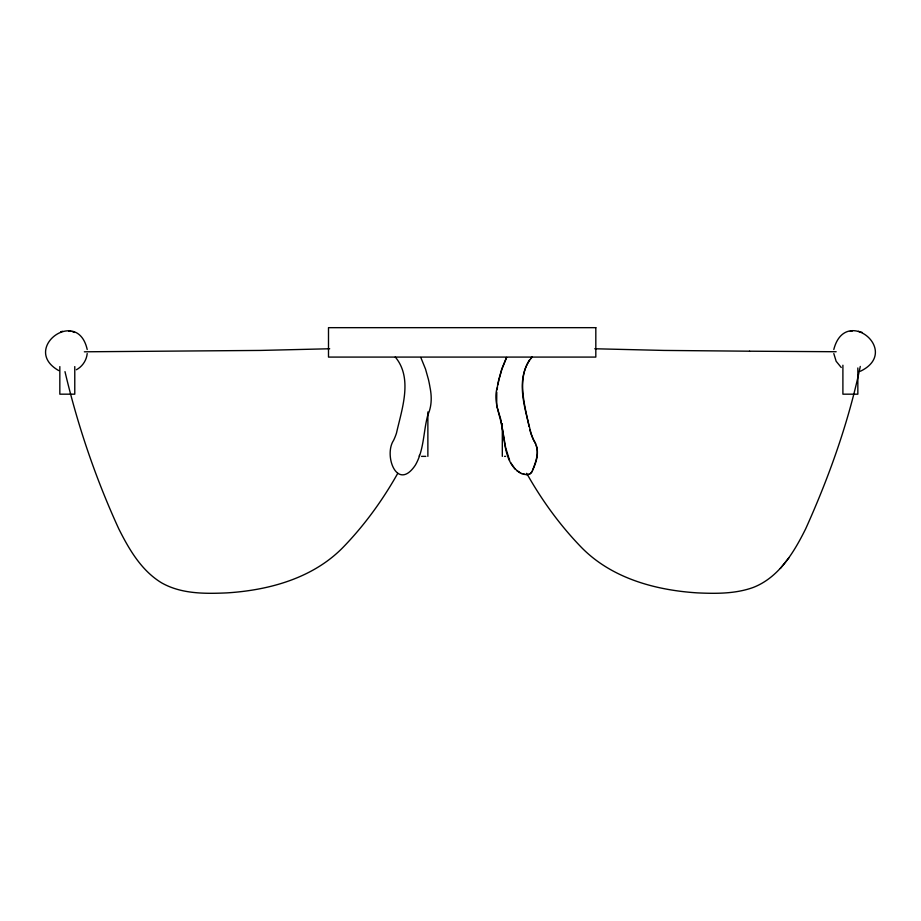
<?xml version="1.0" encoding="UTF-8"?>
<svg xmlns="http://www.w3.org/2000/svg" width="921" height="921" viewBox="0 0 921 921"><rect width="100%" height="100%" fill="white"/><g stroke="black" fill="none" stroke-linecap="round" stroke-linejoin="round"><path stroke-width="1.38" d="M496.776 392.139L496.684 405.689L500.817 419.562L505.675 447.779L509.589 460.281M860.283 366.443C848.529 422.382 829.13 476.79 805.668 528.838C793.96 552.37 778.924 577.421 753.251 587.448C735.476 593.872 716.262 593.723 697.634 592.894C655.188 590.257 610.796 578.1 580.564 546.51C559.496 524.636 541.548 499.769 526.674 473.313M87.196 353.56C86.562 360.307 82.383 366.57 76.397 369.735M833.804 349.508C845.259 304.69 901.993 351.315 860.306 371.29M497.087 389.767L497.478 387.292M532.683 470.205C535.389 462.446 539.222 453.708 536.137 445.522M506.458 357.486L501.761 369.045L498.814 379.521A128.952 128.952 -90 0 0 497.282 387.292C493.115 400.531 499.412 412.907 501.726 425.652C505.203 442.045 504.409 465.151 521.827 473.601M506.642 357.486L501.957 369.045L499.009 379.521A128.952 128.952 -90 0 0 497.927 384.748M397.768 473.313C382.883 499.769 364.946 524.636 343.867 546.51C313.635 578.1 269.243 590.257 226.808 592.894C204.888 593.838 181.506 594.045 161.808 582.97C141.466 570.744 129.136 549.48 118.774 528.838C95.669 478.46 77.698 425.594 64.988 371.647M531.417 472.45C536.494 462.952 540.719 450.116 533.72 440.422A58.806 58.806 0 0 1 530.795 433.123L529.817 429.992M532.269 471.437L530.68 473.267M529.368 360.111C516.819 380.108 524.855 405.171 529.045 426.55M780.34 568.476L788.86 557.884M530.565 358.43L532.004 357.014M532.2 357.014C514.045 378.036 525.292 409.2 530.98 433.123A58.806 58.806 0 0 0 533.904 440.434L535.631 443.945M530.876 473.267L528.873 474.315M530.036 473.889L527.721 474.568M87.196 349.508C77.514 306.175 20.158 348.771 58.783 370.61M60.694 331.779L62.651 331.284M850.302 331.284L852.305 330.996M526.398 474.626L527.917 474.568M329.695 348.76L260.608 350.429L84.352 351.799M421.565 456.367L425.824 456.367M504.512 456.367L505.594 456.367M749.533 351.2L836.164 351.73M749.533 351.2L663.834 350.429L594.747 348.76M526.593 474.626L523.312 474.154M68.695 330.996L70.698 331.284M525.108 474.488L521.631 473.601M858.349 331.284L862.217 332.458M72.655 331.779L74.566 332.458M520.1 472.83L516.681 470.55M841.241 367.491L836.141 361.262L833.804 353.56M395.259 357.014C413.115 378.289 401.855 409.062 396.479 433.123A58.806 58.806 0 0 1 393.555 440.422C383.527 455.504 397.147 492.24 415.348 465.163C424.19 449.885 423.28 431.569 427.828 414.957C431.857 406.265 431.88 396.548 429.992 387.292A128.952 128.952 0 0 0 428.449 379.521L425.514 369.045L420.816 357.486M515.046 469.019L510.798 462.849M857.842 367.963L857.842 394.176L842.899 394.176L842.899 365.223M502.313 423.729L502.313 456.367M427.874 411.929L427.874 456.367M419.354 455.319L419.354 456.367M74.774 366.593L74.774 394.176L59.83 394.176L59.83 366.593M595.818 327.669L328.498 327.669L328.498 357.083L595.818 357.083L595.818 327.669"/></g></svg>
